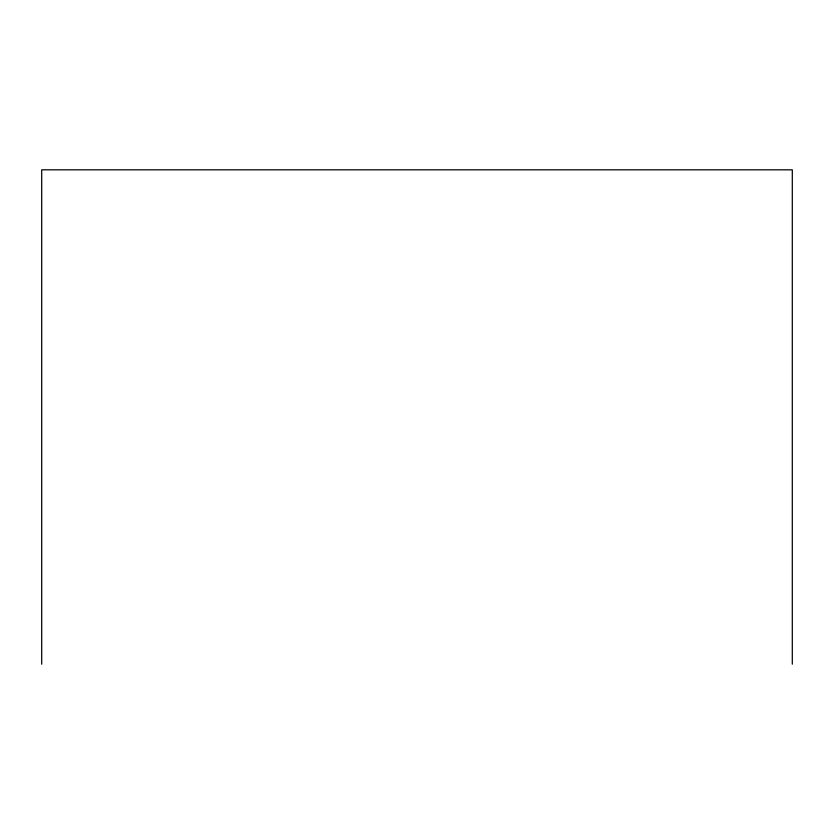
<?xml version="1.0" encoding="UTF-8"?>
<svg xmlns="http://www.w3.org/2000/svg" width="834" height="834" viewBox="0 0 834 834"><rect width="100%" height="100%" fill="white"/><g stroke="black" fill="none" stroke-linecap="round" stroke-linejoin="round"><path stroke-width="1.25" d="M792.3 664.177L792.3 169.823L41.7 169.823L41.7 664.177"/></g></svg>
